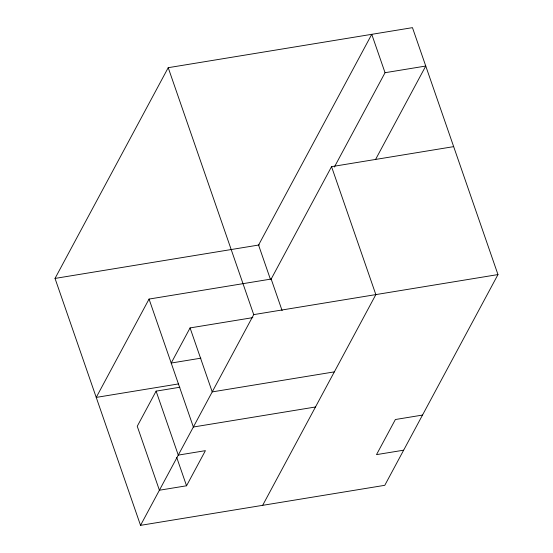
<?xml version="1.0" encoding="UTF-8"?>
<svg xmlns="http://www.w3.org/2000/svg" width="553" height="553" viewBox="0 0 553 553"><rect width="100%" height="100%" fill="white"/><g stroke="black" fill="none" stroke-linecap="round" stroke-linejoin="round"><path stroke-width="0.83" d="M55.03 278.422L168.216 67.687L412.462 27.65L497.97 274.578L384.784 485.313L140.538 525.35L55.03 278.422L259.281 244.938M453.667 146.635L331.544 166.66L271.177 279.044L149.054 299.069L96.236 397.407L178.495 383.92M156.112 391.137L137.248 426.259L159.402 490.228L186.541 485.783L205.405 450.66L178.266 455.105L156.112 391.137L179.863 387.245M252.825 317.629L190.073 327.915L171.209 363.038L200.891 358.171M140.538 525.35L253.723 314.622L168.216 67.687M334.378 167.041L385.047 72.706L371.754 34.321L258.569 245.055L270.472 279.438M375.494 159.603L425.755 66.035L385.047 72.706M262.661 505.331L375.846 294.604L331.544 166.66M253.723 314.622L497.97 274.578M334.344 371.872L212.221 391.89L190.073 327.915M315.48 406.987L193.356 427.013L149.054 299.069M422.513 415.068L395.374 419.52L376.51 454.635L403.649 450.19M271.177 279.044L282.113 310.627M176.725 457.435L186.541 485.783"/></g></svg>
